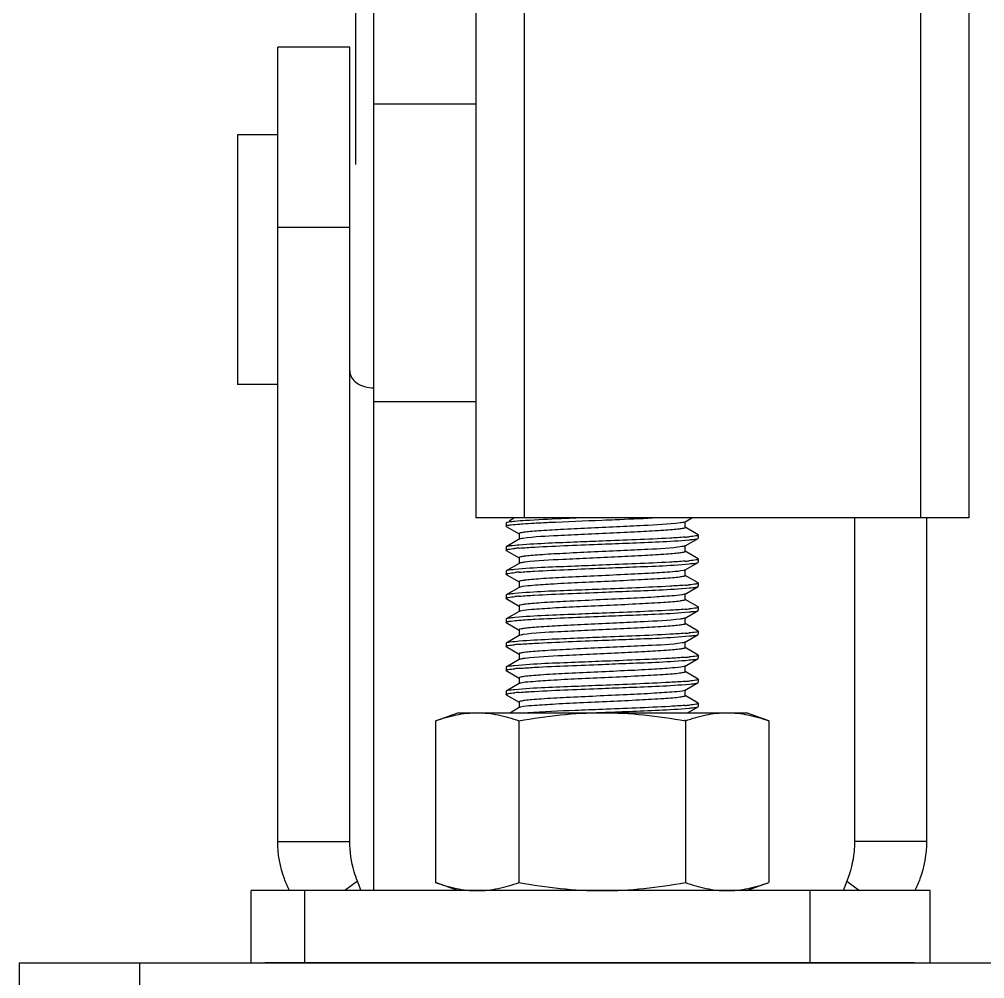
# Model space of a CAD drawing. Extents: x 27938 to 1507990, y 110129 to 923079.
# Drawn here: x 639648 to 640363, y 365398 to 366108 of the extents above; entities that cross this region are included whole.
import ezdxf

# ---------------------------------------------------------------- set-up
doc = ezdxf.new("R2010")
doc.units = 0
doc.header["$LTSCALE"] = 1000
doc.header["$MEASUREMENT"] = 0

msp = doc.modelspace()

# ---------------------------------------------------------------- linework, layer by layer
at = {"linetype": 'Continuous'}
for p, q in [((639897.49, 366000.39), (639897.49, 369014.05)), ((639986.47, 368698.45), (639986.47, 365738.85)), ((640022.06, 368698.45), (640022.06, 365738.85)), ((640315.68, 368698.45), (640315.68, 365738.85)), ((640351.27, 368698.45), (640351.27, 365738.85)), ((639910.84, 365462.99), (639910.84, 366536.96)), ((639839.66, 365499.51), (639839.66, 366087.21)), ((639893.04, 366087.21), (639839.66, 366087.21)), ((639893.04, 365499.51), (639893.04, 366087.21)), ((639986.47, 366044.98), (639910.84, 366044.98)), ((639839.66, 366022.48), (639809.87, 366022.48)), ((639893.04, 365953.75), (639839.66, 365953.75)), ((639839.66, 365837.55), (639809.87, 365837.55)), ((639986.47, 365824.74), (639910.84, 365824.74)), ((640351.27, 365738.85), (639986.47, 365738.85)), ((640008.88, 365735.26), (640008.71, 365735.07)), ((640008.71, 365735.07), (640008.71, 365732.84)), ((640015.08, 365738.85), (640011.04, 365736.51)), ((640018.35, 365734.33), (640018.86, 365734.37)), ((640141.25, 365735.95), (640146.24, 365738.85)), ((640141.44, 365731.73), (640141.44, 365736.18)), ((640266.74, 365738.85), (640266.74, 365499.51)), ((640320.12, 365738.85), (640320.12, 365499.51)), ((640008.88, 365732.65), (640008.71, 365732.84)), ((640008.88, 365732.65), (640018.54, 365727.06)), ((640018.34, 365727.28), (640018.34, 365722.83)), ((640150.9, 365726.36), (640141.25, 365731.96)), ((640018.54, 365723.06), (640008.88, 365717.47)), ((640141.25, 365718.16), (640150.9, 365723.75)), ((640150.9, 365726.36), (640151.07, 365726.17)), ((640150.9, 365723.75), (640151.07, 365723.95)), ((640151.07, 365726.17), (640151.07, 365723.95)), ((640008.88, 365717.47), (640008.71, 365717.27)), ((640008.71, 365717.27), (640008.71, 365715.05)), ((640008.88, 365714.85), (640008.71, 365715.05)), ((640008.88, 365714.85), (640018.54, 365709.26)), ((640150.9, 365708.57), (640141.25, 365714.16)), ((640141.44, 365713.94), (640141.44, 365718.38)), ((640018.54, 365705.26), (640008.88, 365699.67)), ((640018.34, 365709.49), (640018.34, 365705.04)), ((640018.81, 365705.39), (640018.54, 365705.26)), ((640141.25, 365700.36), (640150.9, 365705.96)), ((640150.9, 365708.57), (640151.07, 365708.38)), ((640150.9, 365705.96), (640151.07, 365706.15)), ((640151.07, 365708.38), (640151.07, 365706.15)), ((640008.88, 365699.67), (640008.71, 365699.48)), ((640008.71, 365699.48), (640008.71, 365697.25)), ((640141.44, 365696.14), (640141.44, 365700.59)), ((640008.88, 365697.06), (640008.71, 365697.25)), ((640008.88, 365697.06), (640018.54, 365691.47)), ((640018.34, 365691.69), (640018.34, 365687.24)), ((640150.9, 365690.78), (640141.25, 365696.37)), ((640018.54, 365687.47), (640008.88, 365681.88)), ((640141.25, 365682.57), (640150.9, 365688.16)), ((640150.9, 365690.78), (640151.07, 365690.58)), ((640150.9, 365688.16), (640151.07, 365688.36)), ((640151.07, 365690.58), (640151.07, 365688.36)), ((640008.88, 365681.88), (640008.71, 365681.68)), ((640008.71, 365681.68), (640008.71, 365679.46)), ((640008.88, 365679.26), (640008.71, 365679.46)), ((640008.88, 365679.26), (640018.54, 365673.67)), ((640141.24, 365682.57), (640140.89, 365682.42)), ((640150.9, 365672.98), (640141.25, 365678.57)), ((640141.44, 365678.35), (640141.44, 365682.79)), ((640018.54, 365669.67), (640008.88, 365664.08)), ((640018.34, 365673.9), (640018.34, 365669.45)), ((640141.25, 365664.77), (640150.9, 365670.37)), ((640150.9, 365672.98), (640151.07, 365672.79)), ((640150.9, 365670.37), (640151.07, 365670.56)), ((640151.07, 365672.79), (640151.07, 365670.56)), ((640008.88, 365664.08), (640008.71, 365663.89)), ((640008.71, 365663.89), (640008.71, 365661.66)), ((640018.35, 365663.15), (640018.86, 365663.19)), ((640141.44, 365660.55), (640141.44, 365665)), ((640008.88, 365661.47), (640008.71, 365661.66)), ((640008.88, 365661.47), (640018.54, 365655.88)), ((640018.34, 365656.1), (640018.34, 365651.65)), ((640150.9, 365655.19), (640141.25, 365660.78)), ((640150.9, 365655.19), (640151.07, 365654.99)), ((640018.54, 365651.88), (640008.88, 365646.29)), ((640141.25, 365646.98), (640150.9, 365652.57)), ((640150.9, 365652.57), (640151.07, 365652.77)), ((640151.07, 365654.99), (640151.07, 365652.77)), ((640008.88, 365646.29), (640008.71, 365646.09)), ((640008.71, 365646.09), (640008.71, 365643.87)), ((640008.88, 365643.67), (640008.71, 365643.87)), ((640008.88, 365643.67), (640018.54, 365638.08)), ((640150.9, 365637.39), (640141.25, 365642.98)), ((640141.44, 365642.76), (640141.44, 365647.2)), ((640018.54, 365634.08), (640008.88, 365628.49)), ((640018.34, 365638.31), (640018.34, 365633.86)), ((640018.81, 365634.21), (640018.54, 365634.08)), ((640141.25, 365629.18), (640150.9, 365634.78)), ((640150.9, 365637.39), (640151.07, 365637.2)), ((640150.9, 365634.78), (640151.07, 365634.97)), ((640151.07, 365637.2), (640151.07, 365634.97)), ((640008.88, 365628.49), (640008.71, 365628.3)), ((640008.71, 365628.3), (640008.71, 365626.07)), ((640141.44, 365624.96), (640141.44, 365629.41)), ((640008.88, 365625.88), (640008.71, 365626.07)), ((640008.88, 365625.88), (640018.54, 365620.29)), ((640018.34, 365620.51), (640018.34, 365616.06)), ((640150.9, 365619.6), (640141.25, 365625.19)), ((640150.9, 365619.6), (640151.07, 365619.4)), ((640018.54, 365616.29), (640008.88, 365610.7)), ((640141.25, 365611.39), (640150.9, 365616.98)), ((640150.9, 365616.98), (640151.07, 365617.18)), ((640151.07, 365619.4), (640151.07, 365617.18)), ((640008.88, 365610.7), (640008.71, 365610.5)), ((640008.71, 365610.5), (640008.71, 365608.28)), ((640008.88, 365608.08), (640008.71, 365608.28)), ((640008.88, 365608.08), (640018.54, 365602.49)), ((640141.24, 365611.39), (640140.89, 365611.24)), ((640150.9, 365601.8), (640141.25, 365607.39)), ((640141.44, 365607.17), (640141.44, 365611.61)), ((640018.54, 365598.49), (640012, 365594.71)), ((640018.34, 365602.72), (640018.34, 365598.27)), ((640143.17, 365594.71), (640150.9, 365599.19)), ((640150.9, 365601.8), (640151.07, 365601.61)), ((640150.9, 365599.19), (640151.07, 365599.38)), ((640151.07, 365601.61), (640151.07, 365599.38)), ((639956.6, 365588.7), (639973.12, 365594.71)), ((639973.12, 365594.71), (640186.66, 365594.71)), ((640203.18, 365588.7), (640186.66, 365594.71)), ((639956.6, 365588.7), (639956.6, 365469.04)), ((640018.25, 365588.7), (640018.25, 365469.04)), ((640141.54, 365588.7), (640141.54, 365469.04)), ((640203.18, 365588.7), (640203.18, 365469.04)), ((639839.66, 365499.51), (639893.04, 365499.51)), ((640320.12, 365499.51), (640266.74, 365499.51)), ((639898.72, 365470.08), (639889.46, 365463.04)), ((639901.56, 365462.99), (639898.72, 365470.08)), ((640261.06, 365470.08), (640258.22, 365462.99)), ((640261.06, 365470.08), (640270.32, 365463.04)), ((640322.8, 365463.03), (639820.09, 365463.03)), ((639820.09, 365409.64), (639820.09, 365463.03)), ((639859.77, 365409.64), (639859.77, 365463.03)), ((639973.12, 365463.03), (639956.6, 365469.04)), ((640186.66, 365463.03), (640203.18, 365469.04)), ((640233.82, 365409.64), (640233.82, 365463.03)), ((640322.8, 365409.64), (640322.8, 365463.03)), ((639648.36, 365409.64), (639648.36, 365302.87)), ((639648.36, 365409.64), (640374.95, 365409.64)), ((639737.34, 365409.64), (639737.34, 365302.87))]:
    msp.add_line(p, q, dxfattribs=at)
msp.add_line((639809.87, 366022.48), (639809.87, 365837.55))
at = {"color": 7}
msp.add_line((640311.23, 365409.64), (639830.11, 365409.64), dxfattribs=at)
at = {"linetype": 'Continuous'}
for centre, radius, start, end in [((640125.22, 365930.77), 206.72, 274.45949, 275.27319), ((640033.6, 365521.9), 195.24, 94.44665, 95.44856), ((640125.63, 365908.12), 201.86, 274.45708, 275.34311), ((640033.72, 365502.67), 196.68, 94.45208, 95.42243), ((640125.59, 365890.79), 202.32, 274.45721, 275.33727), ((640034.12, 365480.18), 201.39, 94.4567, 95.35017), ((640139.55, 365686.3), 4.11, 287.90929, 289.04387), ((640021.72, 365660.7), 9.56, 103.46037, 104.3304), ((640125.81, 365870.32), 199.64, 274.45618, 275.37567), ((640125.22, 365859.59), 206.72, 274.45949, 275.27319), ((640033.6, 365450.72), 195.24, 94.44665, 95.44856), ((640125.63, 365836.94), 201.86, 274.45708, 275.34311), ((640033.72, 365431.49), 196.68, 94.45208, 95.42243), ((640125.59, 365819.61), 202.32, 274.45721, 275.33727), ((640034.12, 365409), 201.39, 94.4567, 95.35017), ((640139.55, 365615.12), 4.11, 287.90929, 289.04387), ((640021.72, 365589.52), 9.56, 103.46037, 104.3304), ((640125.81, 365799.14), 199.64, 274.45618, 275.37567)]:
    msp.add_arc(centre, radius, start, end, dxfattribs=at)
for points, knots in [([(639893.04, 365847.69), (639893.04, 365846.02), (639894.13, 365842.44), (639898.27, 365838.34), (639904.1, 365835.7), (639908.55, 365835.11), (639910.84, 365835.11)], [0, 0, 0, 0, 0.209483, 0.444656, 0.71201, 1, 1, 1, 1]), ([(640009.5, 365735.49), (640009.38, 365735.46), (640009.17, 365735.39), (640008.96, 365735.31), (640008.88, 365735.26)], [0, 0, 0, 0, 0.580864, 1, 1, 1, 1]), ([(640015.34, 365736.3), (640014.68, 365736.24), (640012.73, 365736.03), (640010.76, 365735.83), (640009.5, 365735.49)], [0, 0, 0, 0, 0.336916, 1, 1, 1, 1]), ([(640011.16, 365733.59), (640011.62, 365733.66), (640014.01, 365733.98), (640016.41, 365734.18), (640018.35, 365734.33)], [0, 0, 0, 0, 0.190958, 1, 1, 1, 1]), ([(640026.27, 365737.1), (640025.22, 365737.04), (640021.57, 365736.81), (640017.92, 365736.54), (640015.34, 365736.3)], [0, 0, 0, 0, 0.289976, 1, 1, 1, 1]), ([(640137.73, 365735.19), (640128.76, 365733.99), (640112.99, 365733.38), (640090.16, 365732.17), (640069.62, 365731.27), (640050.38, 365730.33), (640036.07, 365729.55), (640027.21, 365728.82), (640022.43, 365728.41), (640020.17, 365727.9), (640018.34, 365727.64), (640018.34, 365727.28)], [0, 0, 0, 0, 0.226556, 0.394464, 0.573122, 0.741029, 0.877994, 0.929534, 0.967621, 0.99116, 1, 1, 1, 1]), ([(640018.86, 365734.37), (640019.65, 365734.43), (640023.24, 365734.7), (640026.83, 365734.91), (640029.63, 365735.07)], [0, 0, 0, 0, 0.220114, 1, 1, 1, 1]), ([(640063.25, 365738.85), (640059.77, 365738.71), (640047.44, 365738.19), (640035.11, 365737.64), (640026.27, 365737.1)], [0, 0, 0, 0, 0.282306, 1, 1, 1, 1]), ([(640029.63, 365735.07), (640033.23, 365735.27), (640049.97, 365736.12), (640066.73, 365736.77), (640079.89, 365737.29)], [0, 0, 0, 0, 0.214557, 1, 1, 1, 1]), ([(640079.89, 365737.29), (640083.14, 365737.42), (640095.54, 365737.92), (640107.94, 365738.42), (640117.09, 365738.85)], [0, 0, 0, 0, 0.261922, 1, 1, 1, 1]), ([(640141.24, 365735.95), (640141.1, 365735.87), (640139.95, 365735.47), (640138.75, 365735.33), (640137.73, 365735.19)], [0, 0, 0, 0, 0.140461, 1, 1, 1, 1]), ([(640008.71, 365732.84), (640008.71, 365732.92), (640009.54, 365733.52), (640010.39, 365733.47), (640011.16, 365733.59)], [0, 0, 0, 0, 0.092798, 1, 1, 1, 1]), ([(640141.39, 365731.62), (640141.08, 365731.25), (640139.36, 365731.06), (640136.36, 365730.49), (640131.41, 365730.09), (640122.03, 365729.36), (640107.42, 365728.58), (640087.89, 365727.63), (640067.38, 365726.74), (640045.07, 365725.52), (640029.81, 365725), (640021.28, 365723.71)], [0, 0, 0, 0, 0.011937, 0.038615, 0.07957, 0.133598, 0.274096, 0.443272, 0.620779, 0.785256, 1, 1, 1, 1]), ([(640141.44, 365731.73), (640141.44, 365731.71), (640141.43, 365731.67), (640141.41, 365731.64), (640141.39, 365731.62)], [0, 0, 0, 0, 0.463467, 1, 1, 1, 1]), ([(640021.28, 365723.71), (640020.95, 365723.66), (640020.04, 365723.5), (640019.07, 365723.36), (640018.54, 365723.06)], [0, 0, 0, 0, 0.353551, 1, 1, 1, 1]), ([(640079.89, 365721.72), (640073.8, 365721.48), (640053.35, 365720.63), (640032.89, 365719.9), (640018.56, 365718.78)], [0, 0, 0, 0, 0.297814, 1, 1, 1, 1]), ([(640141.29, 365724.67), (640137.52, 365724.37), (640117.07, 365723.13), (640096.59, 365722.39), (640079.89, 365721.72)], [0, 0, 0, 0, 0.184619, 1, 1, 1, 1]), ([(640079.89, 365719.5), (640086.54, 365719.76), (640108.05, 365720.68), (640129.6, 365721.31), (640144.42, 365722.71)], [0, 0, 0, 0, 0.308711, 1, 1, 1, 1]), ([(640150.23, 365725.74), (640149.91, 365725.65), (640147.93, 365725.26), (640145.91, 365725.07), (640144.22, 365724.92)], [0, 0, 0, 0, 0.163149, 1, 1, 1, 1]), ([(640144.42, 365722.71), (640145.25, 365722.79), (640147.39, 365723.09), (640149.73, 365723.07), (640150.9, 365723.75)], [0, 0, 0, 0, 0.379419, 1, 1, 1, 1]), ([(640151.07, 365726.17), (640151.07, 365726.07), (640150.72, 365725.86), (640150.45, 365725.79), (640150.23, 365725.74)], [0, 0, 0, 0, 0.312916, 1, 1, 1, 1]), ([(640008.71, 365715.05), (640008.71, 365715.14), (640009, 365715.33), (640009.25, 365715.4), (640009.44, 365715.45)], [0, 0, 0, 0, 0.319044, 1, 1, 1, 1]), ([(640018.56, 365718.78), (640016.34, 365718.61), (640013.18, 365718.17), (640009.77, 365717.98), (640008.88, 365717.47)], [0, 0, 0, 0, 0.683777, 1, 1, 1, 1]), ([(640009.44, 365715.45), (640009.73, 365715.53), (640011.59, 365715.92), (640013.48, 365716.1), (640015.07, 365716.25)], [0, 0, 0, 0, 0.160861, 1, 1, 1, 1]), ([(640139.19, 365717.62), (640130.79, 365716.18), (640115.46, 365715.78), (640092.94, 365714.49), (640071.9, 365713.59), (640051.95, 365712.62), (640037, 365711.82), (640027.69, 365711.07), (640022.66, 365710.65), (640020.28, 365710.11), (640018.34, 365709.86), (640018.34, 365709.49)], [0, 0, 0, 0, 0.210773, 0.377666, 0.558838, 0.731273, 0.873076, 0.926648, 0.966309, 0.990838, 1, 1, 1, 1]), ([(640018.47, 365716.55), (640022.24, 365716.85), (640042.7, 365718.08), (640063.19, 365718.83), (640079.89, 365719.5)], [0, 0, 0, 0, 0.184504, 1, 1, 1, 1]), ([(640141.44, 365713.94), (640141.44, 365713.59), (640139.67, 365713.32), (640137.46, 365712.83), (640132.81, 365712.42), (640124.17, 365711.7), (640110.18, 365710.93), (640091.3, 365710), (640071.03, 365709.1), (640048.09, 365707.93), (640032.13, 365707.26), (640022.92, 365706.14)], [0, 0, 0, 0, 0.008683, 0.031763, 0.069103, 0.119686, 0.254361, 0.420111, 0.597552, 0.765912, 1, 1, 1, 1]), ([(640141.24, 365718.16), (640141.01, 365718.03), (640140.32, 365717.83), (640139.62, 365717.69), (640139.19, 365717.62)], [0, 0, 0, 0, 0.374139, 1, 1, 1, 1]), ([(640022.92, 365706.14), (640022.44, 365706.08), (640021.07, 365705.89), (640019.67, 365705.71), (640018.81, 365705.39)], [0, 0, 0, 0, 0.341642, 1, 1, 1, 1]), ([(640141.31, 365706.87), (640137.54, 365706.58), (640117.08, 365705.34), (640096.59, 365704.59), (640079.89, 365703.93)], [0, 0, 0, 0, 0.184538, 1, 1, 1, 1]), ([(640144.41, 365704.92), (640145.24, 365704.99), (640147.38, 365705.29), (640149.72, 365705.27), (640150.9, 365705.96)], [0, 0, 0, 0, 0.379512, 1, 1, 1, 1]), ([(640150.34, 365707.97), (640150.04, 365707.88), (640148.08, 365707.49), (640146.09, 365707.3), (640144.42, 365707.14)], [0, 0, 0, 0, 0.159502, 1, 1, 1, 1]), ([(640151.07, 365708.38), (640151.07, 365708.29), (640150.78, 365708.09), (640150.53, 365708.02), (640150.34, 365707.97)], [0, 0, 0, 0, 0.318137, 1, 1, 1, 1]), ([(640015.07, 365700.68), (640014.28, 365700.61), (640012.24, 365700.32), (640010, 365700.32), (640008.88, 365699.67)], [0, 0, 0, 0, 0.378482, 1, 1, 1, 1]), ([(640009.44, 365697.66), (640009.74, 365697.74), (640011.62, 365698.13), (640013.53, 365698.31), (640015.14, 365698.47)], [0, 0, 0, 0, 0.160696, 1, 1, 1, 1]), ([(640079.89, 365703.93), (640073.19, 365703.66), (640051.58, 365702.73), (640029.93, 365702.12), (640015.07, 365700.68)], [0, 0, 0, 0, 0.309919, 1, 1, 1, 1]), ([(640140.29, 365700.04), (640137.57, 365699.39), (640129.62, 365698.84), (640115.02, 365697.78), (640095.66, 365696.87), (640074.19, 365695.88), (640053.54, 365694.9), (640037.94, 365694.08), (640028.19, 365693.31), (640022.89, 365692.89), (640020.39, 365692.33), (640018.35, 365692.08), (640018.35, 365691.69)], [0, 0, 0, 0, 0.068576, 0.194029, 0.359725, 0.543506, 0.720761, 0.867753, 0.923531, 0.964877, 0.99049, 1, 1, 1, 1]), ([(640018.46, 365698.75), (640022.23, 365699.05), (640042.69, 365700.29), (640063.18, 365701.04), (640079.89, 365701.7)], [0, 0, 0, 0, 0.184493, 1, 1, 1, 1]), ([(640079.89, 365701.7), (640086.53, 365701.97), (640108.04, 365702.88), (640129.59, 365703.52), (640144.41, 365704.92)], [0, 0, 0, 0, 0.308641, 1, 1, 1, 1]), ([(640141.24, 365700.36), (640141.13, 365700.3), (640140.81, 365700.17), (640140.48, 365700.09), (640140.29, 365700.04)], [0, 0, 0, 0, 0.406881, 1, 1, 1, 1]), ([(640008.71, 365697.25), (640008.71, 365697.34), (640009.01, 365697.54), (640009.25, 365697.61), (640009.44, 365697.66)], [0, 0, 0, 0, 0.318595, 1, 1, 1, 1]), ([(640141.44, 365696.14), (640141.44, 365695.74), (640139.34, 365695.5), (640136.78, 365694.92), (640131.34, 365694.5), (640121.36, 365693.72), (640105.45, 365692.89), (640084.45, 365691.9), (640062.78, 365690.89), (640043.44, 365690.01), (640029.21, 365688.86), (640021.55, 365688.42), (640019.08, 365687.68)], [0, 0, 0, 0, 0.009703, 0.035887, 0.07813, 0.135078, 0.284815, 0.464601, 0.649729, 0.81476, 0.937049, 1, 1, 1, 1]), ([(640079.89, 365686.13), (640073.21, 365685.87), (640051.62, 365684.94), (640029.99, 365684.32), (640015.14, 365682.9)], [0, 0, 0, 0, 0.309586, 1, 1, 1, 1]), ([(640018.47, 365680.96), (640022.24, 365681.26), (640042.7, 365682.49), (640063.19, 365683.24), (640079.89, 365683.91)], [0, 0, 0, 0, 0.184541, 1, 1, 1, 1]), ([(640019.08, 365687.68), (640018.98, 365687.65), (640018.79, 365687.59), (640018.61, 365687.51), (640018.54, 365687.47)], [0, 0, 0, 0, 0.569522, 1, 1, 1, 1]), ([(640141.31, 365689.08), (640137.54, 365688.78), (640117.08, 365687.54), (640096.59, 365686.8), (640079.89, 365686.13)], [0, 0, 0, 0, 0.184553, 1, 1, 1, 1]), ([(640079.89, 365683.91), (640086.55, 365684.17), (640108.1, 365685.09), (640129.68, 365685.72), (640144.52, 365687.13)], [0, 0, 0, 0, 0.309073, 1, 1, 1, 1]), ([(640150.25, 365690.15), (640149.94, 365690.07), (640148.01, 365689.69), (640146.05, 365689.5), (640144.41, 365689.34)], [0, 0, 0, 0, 0.163341, 1, 1, 1, 1]), ([(640144.52, 365687.13), (640145.33, 365687.21), (640147.44, 365687.51), (640149.74, 365687.49), (640150.9, 365688.16)], [0, 0, 0, 0, 0.379133, 1, 1, 1, 1]), ([(640151.07, 365690.58), (640151.07, 365690.48), (640150.73, 365690.28), (640150.46, 365690.21), (640150.25, 365690.15)], [0, 0, 0, 0, 0.314295, 1, 1, 1, 1]), ([(640008.71, 365679.46), (640008.71, 365679.55), (640009.03, 365679.76), (640009.3, 365679.83), (640009.5, 365679.88)], [0, 0, 0, 0, 0.315177, 1, 1, 1, 1]), ([(640015.14, 365682.9), (640014.34, 365682.82), (640012.27, 365682.53), (640010.02, 365682.54), (640008.88, 365681.88)], [0, 0, 0, 0, 0.378727, 1, 1, 1, 1]), ([(640009.5, 365679.88), (640009.81, 365679.96), (640011.74, 365680.35), (640013.7, 365680.54), (640015.34, 365680.69)], [0, 0, 0, 0, 0.16229, 1, 1, 1, 1]), ([(640140.82, 365682.39), (640138.43, 365681.62), (640130.87, 365681.22), (640116.77, 365680.04), (640097.43, 365679.18), (640075.7, 365678.15), (640054.6, 365677.16), (640038.57, 365676.33), (640028.52, 365675.54), (640023.04, 365675.12), (640020.46, 365674.53), (640018.35, 365674.3), (640018.34, 365673.9)], [0, 0, 0, 0, 0.061098, 0.182334, 0.347135, 0.532706, 0.713328, 0.863975, 0.921317, 0.963856, 0.990226, 1, 1, 1, 1]), ([(640141.44, 365678.35), (640141.44, 365677.96), (640139.39, 365677.71), (640136.9, 365677.15), (640131.59, 365676.73), (640121.84, 365675.96), (640106.24, 365675.13), (640085.58, 365674.15), (640064.11, 365673.16), (640044.75, 365672.26), (640030.15, 365671.2), (640022.21, 365670.65), (640019.49, 365670)], [0, 0, 0, 0, 0.009517, 0.035128, 0.076492, 0.132277, 0.279305, 0.456588, 0.640385, 0.806077, 0.931494, 1, 1, 1, 1]), ([(640019.35, 365669.96), (640019.19, 365669.92), (640018.91, 365669.84), (640018.64, 365669.73), (640018.54, 365669.67)], [0, 0, 0, 0, 0.585672, 1, 1, 1, 1]), ([(640141.32, 365671.29), (640137.55, 365670.99), (640117.09, 365669.75), (640096.6, 365669), (640079.89, 365668.34)], [0, 0, 0, 0, 0.184509, 1, 1, 1, 1]), ([(640144.22, 365669.31), (640145.07, 365669.39), (640147.28, 365669.7), (640149.69, 365669.66), (640150.9, 365670.37)], [0, 0, 0, 0, 0.380051, 1, 1, 1, 1]), ([(640150.36, 365672.39), (640150.06, 365672.3), (640148.13, 365671.9), (640146.16, 365671.72), (640144.52, 365671.56)], [0, 0, 0, 0, 0.159053, 1, 1, 1, 1]), ([(640151.07, 365672.79), (640151.07, 365672.7), (640150.79, 365672.5), (640150.54, 365672.44), (640150.36, 365672.39)], [0, 0, 0, 0, 0.319254, 1, 1, 1, 1]), ([(640008.71, 365661.66), (640008.71, 365661.74), (640009.54, 365662.34), (640010.39, 365662.29), (640011.16, 365662.41)], [0, 0, 0, 0, 0.092798, 1, 1, 1, 1]), ([(640015.34, 365665.12), (640014.52, 365665.04), (640012.38, 365664.74), (640010.05, 365664.76), (640008.88, 365664.08)], [0, 0, 0, 0, 0.379378, 1, 1, 1, 1]), ([(640011.16, 365662.41), (640011.62, 365662.48), (640014.01, 365662.8), (640016.41, 365663), (640018.35, 365663.15)], [0, 0, 0, 0, 0.190958, 1, 1, 1, 1]), ([(640079.89, 365668.34), (640073.24, 365668.07), (640051.72, 365667.15), (640030.17, 365666.52), (640015.34, 365665.12)], [0, 0, 0, 0, 0.308784, 1, 1, 1, 1]), ([(640137.73, 365664.01), (640128.76, 365662.81), (640112.99, 365662.2), (640090.16, 365660.99), (640069.62, 365660.09), (640050.38, 365659.15), (640036.07, 365658.37), (640027.21, 365657.64), (640022.43, 365657.23), (640020.17, 365656.72), (640018.34, 365656.46), (640018.34, 365656.1)], [0, 0, 0, 0, 0.226556, 0.394464, 0.573122, 0.741029, 0.877994, 0.929534, 0.967621, 0.99116, 1, 1, 1, 1]), ([(640018.86, 365663.19), (640022.63, 365663.49), (640042.97, 365664.71), (640063.32, 365665.45), (640079.89, 365666.11)], [0, 0, 0, 0, 0.186017, 1, 1, 1, 1]), ([(640079.89, 365666.11), (640086.5, 365666.37), (640107.94, 365667.29), (640129.42, 365667.93), (640144.22, 365669.31)], [0, 0, 0, 0, 0.307895, 1, 1, 1, 1]), ([(640141.24, 365664.77), (640141.1, 365664.69), (640139.95, 365664.29), (640138.75, 365664.15), (640137.73, 365664.01)], [0, 0, 0, 0, 0.140461, 1, 1, 1, 1]), ([(640141.39, 365660.44), (640141.08, 365660.07), (640139.36, 365659.88), (640136.36, 365659.31), (640131.41, 365658.91), (640122.03, 365658.18), (640107.42, 365657.4), (640087.89, 365656.45), (640067.38, 365655.56), (640045.07, 365654.34), (640029.81, 365653.82), (640021.28, 365652.53)], [0, 0, 0, 0, 0.011937, 0.038615, 0.07957, 0.133598, 0.274096, 0.443272, 0.620779, 0.785256, 1, 1, 1, 1]), ([(640141.44, 365660.55), (640141.44, 365660.53), (640141.43, 365660.49), (640141.41, 365660.46), (640141.39, 365660.44)], [0, 0, 0, 0, 0.463467, 1, 1, 1, 1]), ([(640018.47, 365645.37), (640022.24, 365645.67), (640042.7, 365646.9), (640063.19, 365647.65), (640079.89, 365648.32)], [0, 0, 0, 0, 0.184504, 1, 1, 1, 1]), ([(640021.28, 365652.53), (640020.95, 365652.48), (640020.04, 365652.32), (640019.07, 365652.18), (640018.54, 365651.88)], [0, 0, 0, 0, 0.353551, 1, 1, 1, 1]), ([(640079.89, 365650.54), (640073.8, 365650.3), (640053.35, 365649.45), (640032.89, 365648.72), (640018.56, 365647.6)], [0, 0, 0, 0, 0.297814, 1, 1, 1, 1]), ([(640141.29, 365653.49), (640137.52, 365653.19), (640117.07, 365651.95), (640096.59, 365651.21), (640079.89, 365650.54)], [0, 0, 0, 0, 0.184619, 1, 1, 1, 1]), ([(640079.89, 365648.32), (640086.54, 365648.58), (640108.05, 365649.5), (640129.6, 365650.13), (640144.42, 365651.53)], [0, 0, 0, 0, 0.308711, 1, 1, 1, 1]), ([(640150.23, 365654.56), (640149.91, 365654.47), (640147.93, 365654.08), (640145.91, 365653.89), (640144.22, 365653.74)], [0, 0, 0, 0, 0.163149, 1, 1, 1, 1]), ([(640144.42, 365651.53), (640145.25, 365651.61), (640147.39, 365651.91), (640149.73, 365651.89), (640150.9, 365652.57)], [0, 0, 0, 0, 0.379419, 1, 1, 1, 1]), ([(640151.07, 365654.99), (640151.07, 365654.89), (640150.72, 365654.68), (640150.45, 365654.61), (640150.23, 365654.56)], [0, 0, 0, 0, 0.312916, 1, 1, 1, 1]), ([(640008.71, 365643.87), (640008.71, 365643.96), (640009, 365644.15), (640009.25, 365644.22), (640009.44, 365644.27)], [0, 0, 0, 0, 0.319044, 1, 1, 1, 1]), ([(640018.56, 365647.6), (640016.34, 365647.43), (640013.18, 365646.99), (640009.77, 365646.8), (640008.88, 365646.29)], [0, 0, 0, 0, 0.683777, 1, 1, 1, 1]), ([(640009.44, 365644.27), (640009.73, 365644.36), (640011.59, 365644.74), (640013.48, 365644.92), (640015.07, 365645.07)], [0, 0, 0, 0, 0.160861, 1, 1, 1, 1]), ([(640139.19, 365646.44), (640130.79, 365645), (640115.46, 365644.6), (640092.94, 365643.31), (640071.9, 365642.41), (640051.95, 365641.44), (640037, 365640.64), (640027.69, 365639.89), (640022.66, 365639.47), (640020.28, 365638.93), (640018.34, 365638.68), (640018.34, 365638.31)], [0, 0, 0, 0, 0.210773, 0.377666, 0.558838, 0.731273, 0.873076, 0.926648, 0.966309, 0.990838, 1, 1, 1, 1]), ([(640141.44, 365642.76), (640141.44, 365642.41), (640139.67, 365642.14), (640137.46, 365641.65), (640132.81, 365641.24), (640124.17, 365640.52), (640110.18, 365639.75), (640091.3, 365638.82), (640071.03, 365637.92), (640048.09, 365636.75), (640032.13, 365636.08), (640022.92, 365634.96)], [0, 0, 0, 0, 0.008683, 0.031763, 0.069103, 0.119686, 0.254361, 0.420111, 0.597552, 0.765912, 1, 1, 1, 1]), ([(640141.24, 365646.98), (640141.01, 365646.85), (640140.32, 365646.65), (640139.62, 365646.51), (640139.19, 365646.44)], [0, 0, 0, 0, 0.374139, 1, 1, 1, 1]), ([(640022.92, 365634.96), (640022.44, 365634.9), (640021.07, 365634.71), (640019.67, 365634.53), (640018.81, 365634.21)], [0, 0, 0, 0, 0.341642, 1, 1, 1, 1]), ([(640141.31, 365635.69), (640137.54, 365635.4), (640117.08, 365634.16), (640096.59, 365633.41), (640079.89, 365632.75)], [0, 0, 0, 0, 0.184538, 1, 1, 1, 1]), ([(640079.89, 365630.52), (640086.53, 365630.79), (640108.04, 365631.7), (640129.59, 365632.34), (640144.41, 365633.74)], [0, 0, 0, 0, 0.308641, 1, 1, 1, 1]), ([(640144.41, 365633.74), (640145.24, 365633.81), (640147.38, 365634.11), (640149.72, 365634.09), (640150.9, 365634.78)], [0, 0, 0, 0, 0.379512, 1, 1, 1, 1]), ([(640150.34, 365636.79), (640150.04, 365636.7), (640148.08, 365636.31), (640146.09, 365636.12), (640144.42, 365635.96)], [0, 0, 0, 0, 0.159502, 1, 1, 1, 1]), ([(640151.07, 365637.2), (640151.07, 365637.11), (640150.78, 365636.91), (640150.53, 365636.84), (640150.34, 365636.79)], [0, 0, 0, 0, 0.318137, 1, 1, 1, 1]), ([(640015.07, 365629.5), (640014.28, 365629.43), (640012.24, 365629.14), (640010, 365629.14), (640008.88, 365628.49)], [0, 0, 0, 0, 0.378482, 1, 1, 1, 1]), ([(640009.44, 365626.48), (640009.74, 365626.56), (640011.62, 365626.95), (640013.53, 365627.13), (640015.14, 365627.29)], [0, 0, 0, 0, 0.160696, 1, 1, 1, 1]), ([(640079.89, 365632.75), (640073.19, 365632.48), (640051.58, 365631.55), (640029.93, 365630.94), (640015.07, 365629.5)], [0, 0, 0, 0, 0.309919, 1, 1, 1, 1]), ([(640140.29, 365628.86), (640137.57, 365628.21), (640129.62, 365627.66), (640115.02, 365626.6), (640095.66, 365625.69), (640074.19, 365624.7), (640053.54, 365623.72), (640037.94, 365622.9), (640028.19, 365622.13), (640022.89, 365621.71), (640020.39, 365621.15), (640018.35, 365620.9), (640018.35, 365620.51)], [0, 0, 0, 0, 0.068576, 0.194029, 0.359725, 0.543506, 0.720761, 0.867753, 0.923531, 0.964877, 0.99049, 1, 1, 1, 1]), ([(640018.46, 365627.57), (640022.23, 365627.87), (640042.69, 365629.11), (640063.18, 365629.86), (640079.89, 365630.52)], [0, 0, 0, 0, 0.184493, 1, 1, 1, 1]), ([(640141.24, 365629.18), (640141.13, 365629.12), (640140.81, 365628.99), (640140.48, 365628.91), (640140.29, 365628.86)], [0, 0, 0, 0, 0.406881, 1, 1, 1, 1]), ([(640008.71, 365626.07), (640008.71, 365626.16), (640009.01, 365626.36), (640009.25, 365626.43), (640009.44, 365626.48)], [0, 0, 0, 0, 0.318595, 1, 1, 1, 1]), ([(640141.44, 365624.96), (640141.44, 365624.56), (640139.34, 365624.32), (640136.78, 365623.74), (640131.34, 365623.32), (640121.36, 365622.54), (640105.45, 365621.71), (640084.45, 365620.72), (640062.78, 365619.71), (640043.44, 365618.83), (640029.21, 365617.68), (640021.55, 365617.24), (640019.08, 365616.5)], [0, 0, 0, 0, 0.009703, 0.035887, 0.07813, 0.135078, 0.284815, 0.464601, 0.649729, 0.81476, 0.937049, 1, 1, 1, 1]), ([(640079.89, 365614.95), (640073.21, 365614.69), (640051.62, 365613.76), (640029.99, 365613.14), (640015.14, 365611.72)], [0, 0, 0, 0, 0.309586, 1, 1, 1, 1]), ([(640018.47, 365609.78), (640022.24, 365610.08), (640042.7, 365611.31), (640063.19, 365612.06), (640079.89, 365612.73)], [0, 0, 0, 0, 0.184541, 1, 1, 1, 1]), ([(640019.08, 365616.5), (640018.98, 365616.47), (640018.79, 365616.41), (640018.61, 365616.33), (640018.54, 365616.29)], [0, 0, 0, 0, 0.569522, 1, 1, 1, 1]), ([(640141.31, 365617.9), (640137.54, 365617.6), (640117.08, 365616.37), (640096.59, 365615.62), (640079.89, 365614.95)], [0, 0, 0, 0, 0.184553, 1, 1, 1, 1]), ([(640079.89, 365612.73), (640086.55, 365612.99), (640108.1, 365613.91), (640129.68, 365614.54), (640144.52, 365615.95)], [0, 0, 0, 0, 0.309073, 1, 1, 1, 1]), ([(640150.25, 365618.97), (640149.94, 365618.89), (640148.01, 365618.51), (640146.05, 365618.32), (640144.41, 365618.16)], [0, 0, 0, 0, 0.163341, 1, 1, 1, 1]), ([(640144.52, 365615.95), (640145.33, 365616.03), (640147.44, 365616.33), (640149.74, 365616.31), (640150.9, 365616.98)], [0, 0, 0, 0, 0.379133, 1, 1, 1, 1]), ([(640151.07, 365619.4), (640151.07, 365619.3), (640150.73, 365619.1), (640150.46, 365619.03), (640150.25, 365618.97)], [0, 0, 0, 0, 0.314295, 1, 1, 1, 1]), ([(640008.71, 365608.28), (640008.71, 365608.37), (640009.03, 365608.58), (640009.3, 365608.65), (640009.5, 365608.7)], [0, 0, 0, 0, 0.315177, 1, 1, 1, 1]), ([(640015.14, 365611.72), (640014.34, 365611.64), (640012.27, 365611.35), (640010.02, 365611.36), (640008.88, 365610.7)], [0, 0, 0, 0, 0.378727, 1, 1, 1, 1]), ([(640009.5, 365608.7), (640009.81, 365608.78), (640011.74, 365609.17), (640013.7, 365609.36), (640015.34, 365609.51)], [0, 0, 0, 0, 0.16229, 1, 1, 1, 1]), ([(640140.82, 365611.21), (640138.43, 365610.44), (640130.87, 365610.04), (640116.77, 365608.86), (640097.43, 365608), (640075.7, 365606.97), (640054.6, 365605.98), (640038.57, 365605.15), (640028.52, 365604.36), (640023.04, 365603.94), (640020.46, 365603.35), (640018.35, 365603.12), (640018.34, 365602.72)], [0, 0, 0, 0, 0.061098, 0.182334, 0.347135, 0.532706, 0.713328, 0.863975, 0.921317, 0.963856, 0.990226, 1, 1, 1, 1]), ([(640141.44, 365607.17), (640141.44, 365606.78), (640139.39, 365606.53), (640136.9, 365605.97), (640131.59, 365605.55), (640121.84, 365604.78), (640106.24, 365603.95), (640085.58, 365602.97), (640064.11, 365601.98), (640044.75, 365601.08), (640030.15, 365600.02), (640022.21, 365599.47), (640019.49, 365598.82)], [0, 0, 0, 0, 0.009517, 0.035128, 0.076492, 0.132277, 0.279305, 0.456588, 0.640385, 0.806077, 0.931494, 1, 1, 1, 1]), ([(640019.35, 365598.78), (640019.19, 365598.74), (640018.91, 365598.66), (640018.64, 365598.55), (640018.54, 365598.49)], [0, 0, 0, 0, 0.585672, 1, 1, 1, 1]), ([(640141.32, 365600.11), (640137.55, 365599.81), (640117.09, 365598.57), (640096.6, 365597.82), (640079.89, 365597.16)], [0, 0, 0, 0, 0.184509, 1, 1, 1, 1]), ([(640079.89, 365594.93), (640086.5, 365595.19), (640107.94, 365596.11), (640129.42, 365596.75), (640144.22, 365598.13)], [0, 0, 0, 0, 0.307895, 1, 1, 1, 1]), ([(640144.22, 365598.13), (640145.07, 365598.21), (640147.28, 365598.52), (640149.69, 365598.48), (640150.9, 365599.19)], [0, 0, 0, 0, 0.380051, 1, 1, 1, 1]), ([(640150.36, 365601.21), (640150.06, 365601.12), (640148.13, 365600.72), (640146.16, 365600.54), (640144.52, 365600.38)], [0, 0, 0, 0, 0.159053, 1, 1, 1, 1]), ([(640151.07, 365601.61), (640151.07, 365601.52), (640150.79, 365601.32), (640150.54, 365601.26), (640150.36, 365601.21)], [0, 0, 0, 0, 0.319254, 1, 1, 1, 1]), ([(639956.6, 365588.7), (639961.61, 365590.52), (639971.71, 365593.55), (639982.24, 365594.71), (639987.43, 365594.71)], [0, 0, 0, 0, 0.506411, 1, 1, 1, 1]), ([(639987.43, 365594.71), (639992.61, 365594.71), (640003.14, 365593.55), (640013.25, 365590.52), (640018.25, 365588.7)], [0, 0, 0, 0, 0.493589, 1, 1, 1, 1]), ([(640079.89, 365597.16), (640073.24, 365596.89), (640054.87, 365596.11), (640036.47, 365595.53), (640024.76, 365594.71)], [0, 0, 0, 0, 0.3087844, 0.853737, 0.853737, 0.853737, 0.853737]), ([(640141.54, 365588.7), (640146.54, 365590.52), (640156.64, 365593.55), (640167.17, 365594.71), (640172.36, 365594.71)], [0, 0, 0, 0, 0.506411, 1, 1, 1, 1]), ([(640172.36, 365594.71), (640177.54, 365594.71), (640188.07, 365593.55), (640198.18, 365590.52), (640203.18, 365588.7)], [0, 0, 0, 0, 0.493589, 1, 1, 1, 1]), ([(640141.44, 365589.37), (640141.44, 365589.35), (640141.43, 365589.31), (640141.41, 365589.28), (640141.39, 365589.26)], [0, 0, 0, 0, 0.463467, 1, 1, 1, 1]), ([(639848.4, 365463.03), (639846.98, 365465.88), (639841.99, 365477.42), (639839.66, 365490.13), (639839.66, 365499.51)], [0, 0, 0, 0, 0.253543, 1, 1, 1, 1]), ([(639898.72, 365470.08), (639897.82, 365472.38), (639894.55, 365481.85), (639893.04, 365491.95), (639893.04, 365499.51)], [0, 0, 0, 0, 0.246008, 1, 1, 1, 1]), ([(640266.74, 365499.51), (640266.74, 365496.97), (640266.25, 365486.94), (640263.8, 365477.04), (640261.06, 365470.08)], [0, 0, 0, 0, 0.253697, 1, 1, 1, 1]), ([(640320.12, 365499.51), (640320.12, 365490.13), (640317.79, 365477.42), (640312.8, 365465.88), (640311.38, 365463.03)], [0, 0, 0, 0, 0.746457, 1, 1, 1, 1]), ([(639956.6, 365469.04), (639961.61, 365467.22), (639971.71, 365464.19), (639982.24, 365463.03), (639987.43, 365463.03)], [0, 0, 0, 0, 0.506411, 1, 1, 1, 1]), ([(639987.43, 365463.03), (639992.61, 365463.03), (640003.14, 365464.19), (640013.25, 365467.22), (640018.25, 365469.04)], [0, 0, 0, 0, 0.493589, 1, 1, 1, 1]), ([(640141.54, 365469.04), (640146.54, 365467.22), (640156.64, 365464.19), (640167.17, 365463.03), (640172.36, 365463.03)], [0, 0, 0, 0, 0.506411, 1, 1, 1, 1]), ([(640172.36, 365463.03), (640177.54, 365463.03), (640188.07, 365464.19), (640198.18, 365467.22), (640203.18, 365469.04)], [0, 0, 0, 0, 0.493589, 1, 1, 1, 1])]:
    msp.add_open_spline(points, degree=3, knots=knots, dxfattribs=at)
for points in [[(640018.25, 365588.7), (640038.56, 365592.39), (640059.25, 365594.71), (640079.89, 365594.71)], [(640074.27, 365594.71), (640076.14, 365594.78), (640078.02, 365594.86), (640079.89, 365594.93)], [(640079.89, 365594.71), (640100.54, 365594.71), (640121.22, 365592.39), (640141.54, 365588.7)], [(640018.25, 365469.04), (640038.56, 365465.34), (640059.25, 365463.03), (640079.89, 365463.03)], [(640079.89, 365463.03), (640100.54, 365463.03), (640121.22, 365465.34), (640141.54, 365469.04)]]:
    msp.add_open_spline(points, degree=3, dxfattribs=at)

doc.saveas('drawing.dxf')
